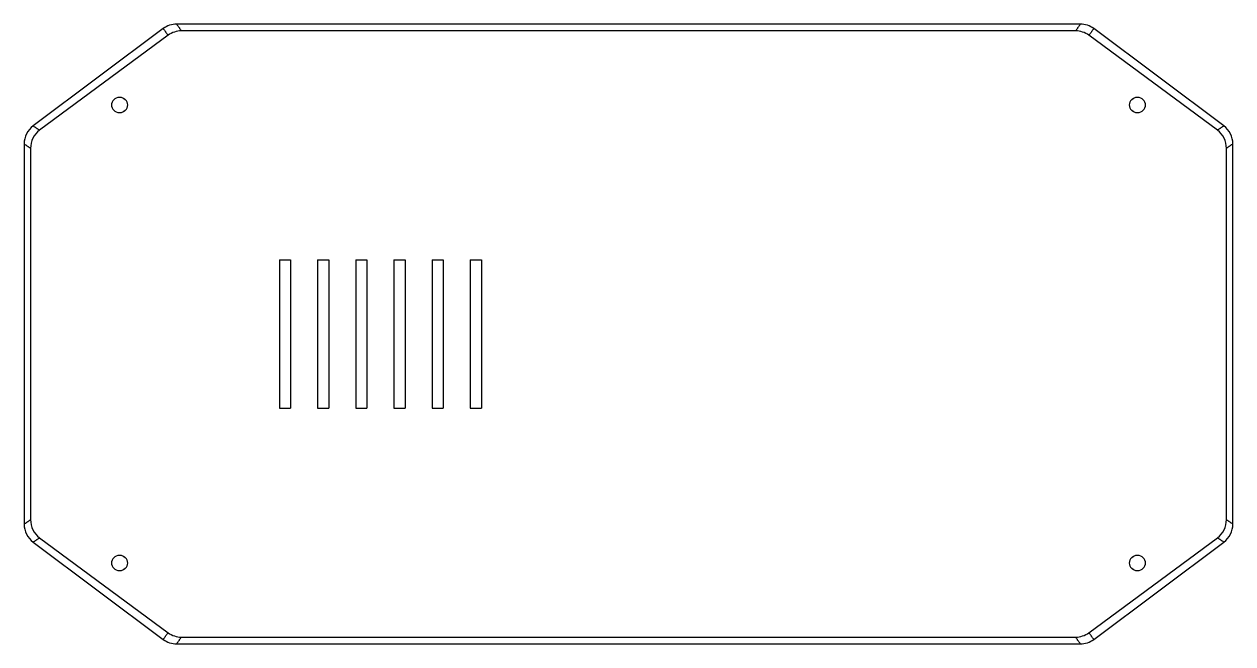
# Model space of a CAD drawing. Header units: millimetres. Extents: x -162 to 162, y -83 to 83.
import ezdxf

# ---------------------------------------------------------------- set-up
doc = ezdxf.new("R2010")
doc.units = ezdxf.units.MM
doc.linetypes.add('ACAD_ISO02W100', pattern=[15, 12, -3])
doc.layers.add('HIDDEN', color=7, linetype='ACAD_ISO02W100', lineweight=13)
doc.layers.add('VISIBLE', color=7, linetype='Continuous', lineweight=25)

msp = doc.modelspace()

# ---------------------------------------------------------------- linework, layer by layer
at = {"layer": 'HIDDEN'}
for p, q in [((-93.3, 19.8), (-90.3, 19.8)), ((-93.3, 19.8), (-93.3, -19.8)), ((-90.3, 19.8), (-90.3, -19.8)), ((-83.1, 19.8), (-80.1, 19.8)), ((-83.1, 19.8), (-83.1, -19.8)), ((-80.1, 19.8), (-80.1, -19.8)), ((-72.9, 19.8), (-69.9, 19.8)), ((-72.9, 19.8), (-72.9, -19.8)), ((-69.9, 19.8), (-69.9, -19.8)), ((-62.7, 19.8), (-59.7, 19.8)), ((-62.7, 19.8), (-62.7, -19.8)), ((-59.7, 19.8), (-59.7, -19.8)), ((-52.5, 19.8), (-49.5, 19.8)), ((-52.5, 19.8), (-52.5, -19.8)), ((-49.5, 19.8), (-49.5, -19.8)), ((-42.3, 19.8), (-39.3, 19.8)), ((-42.3, 19.8), (-42.3, -19.8)), ((-39.3, 19.8), (-39.3, -19.8)), ((-93.3, -19.8), (-90.3, -19.8)), ((-83.1, -19.8), (-80.1, -19.8)), ((-72.9, -19.8), (-69.9, -19.8)), ((-62.7, -19.8), (-59.7, -19.8)), ((-52.5, -19.8), (-49.5, -19.8)), ((-42.3, -19.8), (-39.3, -19.8))]:
    msp.add_line(p, q, dxfattribs=at)
for centre in [(-136, 61.2), (136, 61.2), (-136, -61.2), (136, -61.2)]:
    msp.add_circle(centre, 2.1, dxfattribs=at)
at = {"layer": 'VISIBLE'}
for p, q in [((-124.34, 81.61), (-159.09, 55.62)), ((120.74, 82.8), (-120.74, 82.8)), ((119.47, 81), (-119.47, 81)), ((159.09, 55.62), (124.34, 81.61)), ((-123.04, 79.82), (-157.37, 54.45)), ((157.37, 54.45), (123.04, 79.82)), ((-161.5, 50.81), (-161.5, -50.81)), ((-159.8, 49.62), (-159.8, -49.62)), ((159.8, -49.62), (159.8, 49.62)), ((161.5, -50.81), (161.5, 50.81)), ((-93.3, 19.8), (-90.3, 19.8)), ((-93.3, 19.8), (-93.3, -19.8)), ((-90.3, 19.8), (-90.3, -19.8)), ((-83.1, 19.8), (-80.1, 19.8)), ((-83.1, 19.8), (-83.1, -19.8)), ((-80.1, 19.8), (-80.1, -19.8)), ((-72.9, 19.8), (-69.9, 19.8)), ((-72.9, 19.8), (-72.9, -19.8)), ((-69.9, 19.8), (-69.9, -19.8)), ((-62.7, 19.8), (-59.7, 19.8)), ((-62.7, 19.8), (-62.7, -19.8)), ((-59.7, 19.8), (-59.7, -19.8)), ((-52.5, 19.8), (-49.5, 19.8)), ((-52.5, 19.8), (-52.5, -19.8)), ((-49.5, 19.8), (-49.5, -19.8)), ((-42.3, 19.8), (-39.3, 19.8)), ((-42.3, 19.8), (-42.3, -19.8)), ((-39.3, 19.8), (-39.3, -19.8)), ((-93.3, -19.8), (-90.3, -19.8)), ((-83.1, -19.8), (-80.1, -19.8)), ((-72.9, -19.8), (-69.9, -19.8)), ((-62.7, -19.8), (-59.7, -19.8)), ((-52.5, -19.8), (-49.5, -19.8)), ((-42.3, -19.8), (-39.3, -19.8)), ((-157.37, -54.45), (-123.04, -79.82)), ((123.04, -79.82), (157.37, -54.45)), ((-159.09, -55.62), (-124.34, -81.61)), ((124.34, -81.61), (159.09, -55.62)), ((-120.74, -82.8), (120.74, -82.8)), ((-119.47, -81), (119.47, -81))]:
    msp.add_line(p, q, dxfattribs=at)
for centre in [(-136, 61.2), (136, 61.2), (-136, -61.2), (136, -61.2)]:
    msp.add_circle(centre, 2.1, dxfattribs=at)
for centre, start, end in [((-120.74, 76.8), 90, 126.7847), ((-119.47, 75), 90, 126.472), ((119.47, 75), 53.528, 90), ((120.74, 76.8), 53.2153, 90), ((-155.5, 50.81), 126.7847, 180), ((155.5, 50.81), 0, 53.2153), ((-153.8, 49.62), 126.472, 180), ((153.8, 49.62), 0, 53.528), ((-155.5, -50.81), -180, -126.7847), ((-153.8, -49.62), -180, -126.472), ((153.8, -49.62), -53.528, 0), ((155.5, -50.81), -53.2153, 0), ((-119.47, -75), -126.472, -90), ((119.47, -75), -90, -53.528), ((-120.74, -76.8), -126.7847, -90), ((120.74, -76.8), -90, -53.2153)]:
    msp.add_arc(centre, 6, start, end, dxfattribs=at)
for points in [[(-124.34, 81.61), (-123.04, 79.82)], [(-120.74, 82.8), (-119.47, 81)], [(120.74, 82.8), (119.47, 81)], [(124.34, 81.61), (123.04, 79.82)], [(-159.09, 55.62), (-157.37, 54.45)], [(159.09, 55.62), (157.37, 54.45)], [(-161.5, 50.81), (-159.8, 49.62)], [(161.5, 50.81), (159.8, 49.62)], [(-161.5, -50.81), (-159.8, -49.62)], [(161.5, -50.81), (159.8, -49.62)], [(-159.09, -55.62), (-157.37, -54.45)], [(159.09, -55.62), (157.37, -54.45)], [(-124.34, -81.61), (-123.04, -79.82)], [(124.34, -81.61), (123.04, -79.82)], [(-120.74, -82.8), (-119.47, -81)], [(120.74, -82.8), (119.47, -81)]]:
    msp.add_open_spline(points, degree=1, dxfattribs=at)

doc.saveas('drawing.dxf')
